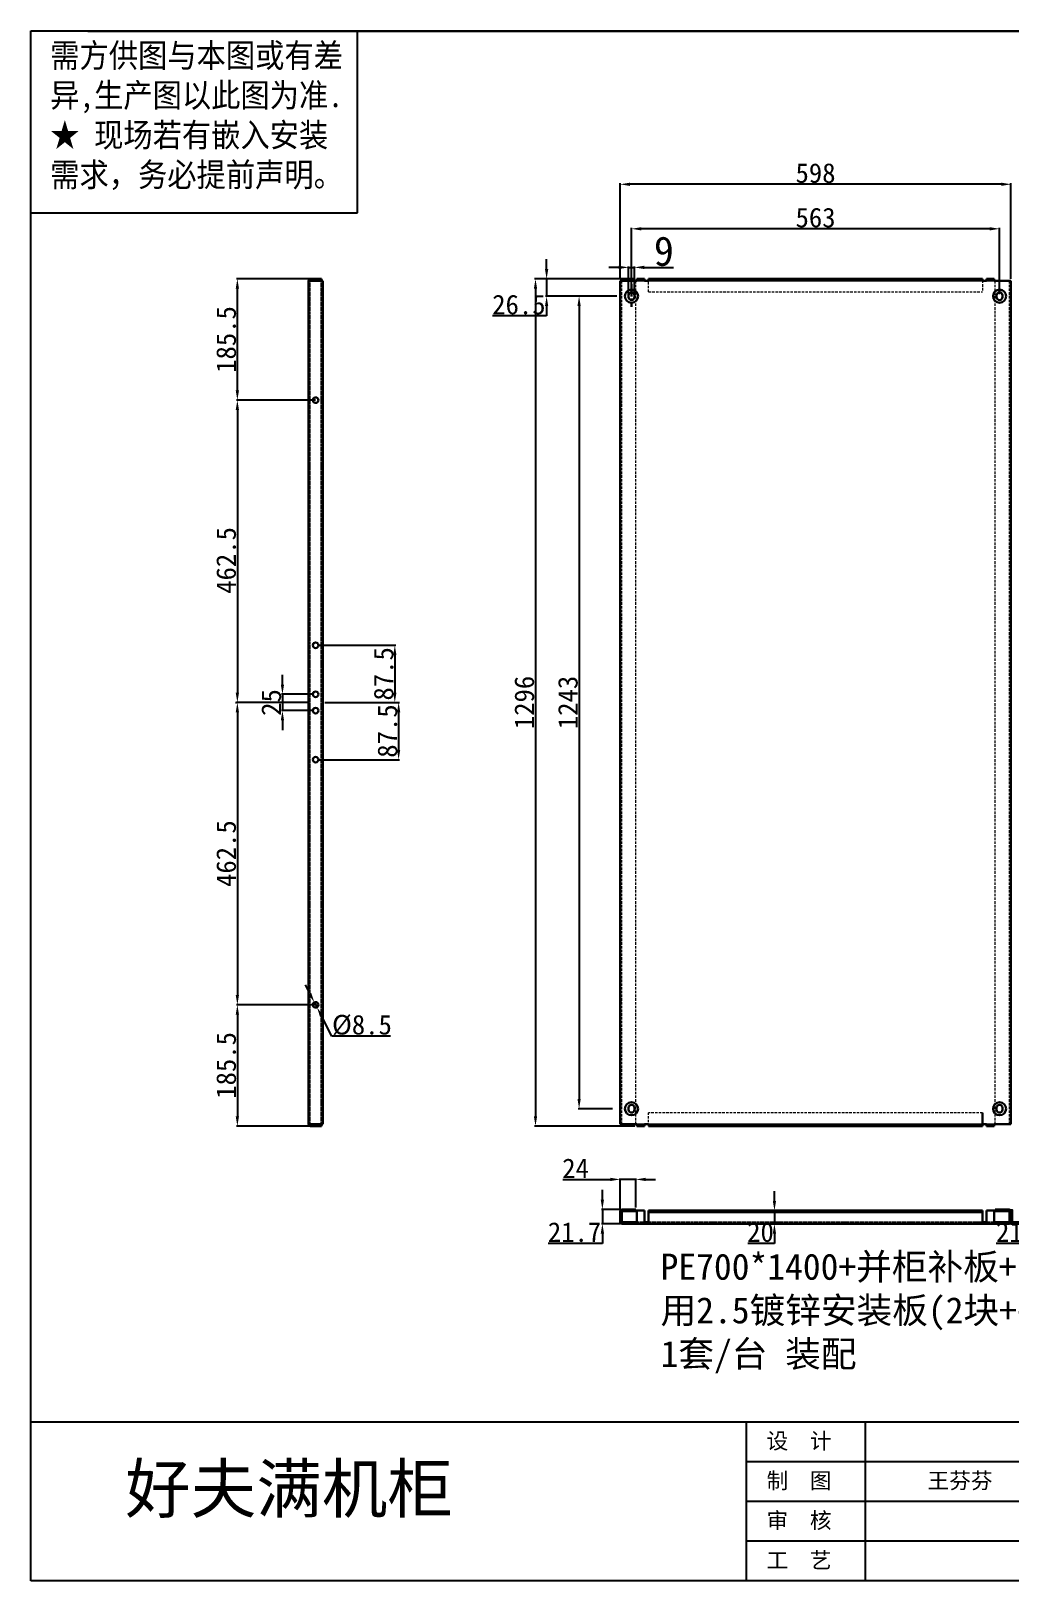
# Model space of a CAD drawing. Header units: millimetres. Extents: x 6893 to 19543, y -3475 to 6590.
# Drawn here: x 14694 to 16194, y -1582 to 789 of the extents above; entities that cross this region are included whole.
import ezdxf

# ---------------------------------------------------------------- set-up
doc = ezdxf.new("R2010")
doc.units = ezdxf.units.MM
for name, pattern in [('ACAD_ISO04W100', [30, 24, -3, 0, -3]), ('ACAD_ISO08W100', [36, 24, -3, 6, -3]), ('CENTER2', [28.575, 19.05, -3.175, 3.175, -3.175]), ('HIDDEN', [1.905, 1.27, -0.635]), ('HIDDEN2', [4.7625, 3.175, -1.5875]), ('SLD-实线', [0]), ('SLD-虚线', [1.905, 1.27, -0.635])]:
    doc.linetypes.add(name, pattern=pattern)
for name, color, linetype in [('6文字层', 3, 'Continuous'), ('shixian', 7, 'Continuous'), ('tukuang', 7, 'Continuous'), ('xuxian1', 6, 'ACAD_ISO04W100'), ('zhongxingxian', 1, 'ACAD_ISO08W100')]:
    doc.layers.add(name, color=color, linetype=linetype)
doc.layers.add('虚线层', color=1, linetype='HIDDEN2', lineweight=13)
doc.layers.add('轮廓层', color=7, linetype='Continuous', lineweight=30)
doc.styles.get("Standard").update_dxf_attribs({"font": ''})
doc.styles.get('Standard').set_extended_font_data('SimSun')
doc.dimstyles.new('50#', dxfattribs={"dimtxt": 50, "dimasz": 15, "dimexe": 1.5, "dimexo": 3, "dimgap": 2, "dimtad": 1, "dimtoh": 1, "dimzin": 12, "dimdsep": 46, "dimtxsty": 'Standard', "dimcen": 20, "dimclrd": 3, "dimclre": 3, "dimclrt": 7, "dimadec": 0, "dimazin": 3, "dimtfac": 1, "dimtmove": 0, "dimatfit": 3, "dimfxl": 1, "dimarcsym": 0})

# ---------------------------------------------------------------- blocks, each defined once
blk = doc.blocks.new('图框1')
for p, q in [((139.58, 52.16), (139.58, 72.16)), ((154.58, 52.16), (154.58, 72.16)), ((184.58, 52.16), (184.58, 72.16)), ((199.58, 52.16), (199.58, 72.16)), ((229.58, 52.16), (229.58, 72.16)), ((244.58, 52.16), (244.58, 72.16)), ((274.58, 52.16), (274.58, 72.16)), ((284.58, 52.16), (284.58, 72.16)), ((294.58, 57.16), (294.58, 72.16)), ((304.58, 57.16), (304.58, 72.16)), ((333.58, 67.16), (139.58, 67.16)), ((278.9, 66.26), (276.86, 62.73)), ((280.93, 62.73), (278.9, 66.26)), ((276.86, 62.73), (280.93, 62.73)), ((333.58, 62.16), (139.58, 62.16)), ((278.9, 61.26), (276.86, 57.73)), ((280.93, 57.73), (278.9, 61.26)), ((333.58, 57.16), (139.58, 57.16)), ((276.86, 57.73), (280.93, 57.73)), ((300.02, 55.66), (305.02, 56.66)), ((305.02, 56.66), (305.02, 52.66)), ((317.01, 52.16), (317.01, 57.16)), ((300.02, 55.66), (300.02, 53.66)), ((300.02, 53.66), (305.02, 52.66))]:
    blk.add_line(p, q)
for radius in [2, 1]:
    blk.add_circle((317.01, 54.66), radius)
at = {"layer": 'tukuang', "linetype": 'ByBlock'}
blk.add_line((333.58, 72.16), (49.58, 72.16), dxfattribs=at)
at = {"layer": 'xuxian1', "linetype": 'ByBlock'}
for p, q in [((49.58, 247.16), (333.58, 247.16)), ((49.58, 247.16), (333.58, 247.16)), ((49.58, 247.16), (333.58, 247.16)), ((49.58, 52.16), (49.58, 247.16)), ((49.58, 247.16), (333.58, 247.16)), ((90.64, 224.27), (90.64, 247.16)), ((333.58, 247.16), (333.58, 52.16)), ((49.58, 224.27), (90.64, 224.27)), ((333.58, 52.16), (49.58, 52.16))]:
    blk.add_line(p, q, dxfattribs=at)
at = {"layer": 'zhongxingxian', "ltscale": 0.5}
blk.add_line((298.24, 54.66), (319.51, 54.66), dxfattribs=at)
for s, p in [('2', (278.28, 63.25)), ('1', (278.28, 58.25))]:
    blk.add_text(s, height=1.68).set_placement(p)
at = {"insert": (61.43, 66.81), "char_height": 6.0463, "width": 122.1343, "attachment_point": 1}
blk.add_mtext('{\\fSimSun|b0|i0|c134|p2;好夫满机柜}', dxfattribs=at)
at = {"layer": '6文字层', "insert": (52, 245.58), "char_height": 3, "width": 59.2559, "attachment_point": 1}
blk.add_mtext('\\fSimSun|b0|i0|c134|p2;\\W0.9;\\C1;需方供图与本图或有差\\P异,生产图以此图为准.\\P★ 现场若有嵌入安装\\P需求，务必提前声明。', dxfattribs=at)
at = {"layer": 'shixian', "char_height": 2, "width": 17.993, "attachment_point": 1}
for s, insert in [('设  计', (142.12, 70.78)), ('名  称', (187.12, 70.78)), ('编  号', (232.12, 70.78)), ('标记', (276.09, 70.9)), ('处 数', (286.09, 70.9)), ('更改号', (296.09, 70.9)), ('签   字', (312.96, 70.9)), ('制  图', (142.12, 65.78)), ('{\\f宋体|b0|i0|c134|p2;王芬芬', (162.37, 65.78)), ('材  料', (187.12, 65.78)), ('图  号', (232.12, 65.78)), ('审  核', (142.12, 60.78)), ('日  期', (187.12, 60.78)), ('数  量', (232.12, 60.78)), ('工  艺', (142.12, 55.78)), ('比  例', (187.12, 55.78)), ('单  位', (232.12, 55.78)), ('视 角', (276.09, 55.9))]:
    blk.add_mtext(s, dxfattribs=dict(at, insert=insert))
blk = doc.blocks.new('*D237')
at = {"color": 3, "lineweight": -2, "transparency": 16777216}
for p, q in [((16254, -998.5), (16254, -983.5)), ((16293.5, -1013.5), (16252.5, -1013.5)), ((16254, -1013.5), (16254, -1035.2)), ((16293.5, -1035.2), (16252.5, -1035.2)), ((16254, -1065.2), (16170.9, -1065.2)), ((16254, -1050.2), (16254, -1065.2))]:
    blk.add_line(p, q, dxfattribs=at)
at = {"color": 3, "transparency": 16777216}
for points in [[(16251.5, -998.5), (16256.5, -998.5), (16254, -1013.5)], [(16256.5, -1050.2), (16251.5, -1050.2), (16254, -1035.2)]]:
    blk.add_solid(points, dxfattribs=at)
at = {"layer": 'Defpoints', "color": 0, "transparency": 16777216}
for p in [(16296.5, -1013.5), (16254, -1035.2), (16296.5, -1035.2)]:
    blk.add_point(p, dxfattribs=at)
at = {"color": 7, "transparency": 16777216, "insert": (16211.4, -1048.2), "char_height": 30, "attachment_point": 5}
blk.add_mtext('21.7', dxfattribs=at)
blk = doc.blocks.new('*D238')
at = {"color": 3, "lineweight": -2, "transparency": 16777216}
for p, q in [((15126.7, 224.7), (15008.5, 224.7)), ((15010, 209.7), (15010, -222.8)), ((15118.4, -237.8), (15008.5, -237.8))]:
    blk.add_line(p, q, dxfattribs=at)
at = {"color": 3, "transparency": 16777216}
for points in [[(15012.5, 209.7), (15007.5, 209.7), (15010, 224.7)], [(15007.5, -222.8), (15012.5, -222.8), (15010, -237.8)]]:
    blk.add_solid(points, dxfattribs=at)
at = {"layer": 'Defpoints', "color": 0, "transparency": 16777216}
for p in [(15129.7, 224.7), (15010, -237.8), (15121.4, -237.8)]:
    blk.add_point(p, dxfattribs=at)
at = {"color": 7, "transparency": 16777216, "insert": (14993, -20.5), "char_height": 30, "attachment_point": 5, "rotation": 90}
blk.add_mtext('462.5', dxfattribs=at)
blk = doc.blocks.new('*D239')
at = {"color": 3, "lineweight": -2, "transparency": 16777216}
for p, q in [((15007, -237.8), (15008.5, -237.8)), ((15010, -252.8), (15010, -685.3)), ((15126.7, -700.3), (15008.5, -700.3))]:
    blk.add_line(p, q, dxfattribs=at)
at = {"color": 3, "transparency": 16777216}
for points in [[(15012.5, -252.8), (15007.5, -252.8), (15010, -237.8)], [(15007.5, -685.3), (15012.5, -685.3), (15010, -700.3)]]:
    blk.add_solid(points, dxfattribs=at)
at = {"layer": 'Defpoints', "color": 0, "transparency": 16777216}
for p in [(15010, -237.8), (15010, -700.3), (15129.7, -700.3)]:
    blk.add_point(p, dxfattribs=at)
at = {"color": 7, "transparency": 16777216, "insert": (14993, -469), "char_height": 30, "attachment_point": 5, "rotation": 90}
blk.add_mtext('462.5', dxfattribs=at)
blk = doc.blocks.new('*D240')
at = {"color": 3, "lineweight": -2, "transparency": 16777216}
for p, q in [((15132.7, -150.3), (15252.4, -150.3)), ((15250.9, -165.3), (15250.9, -222.8)), ((15143.6, -237.8), (15252.4, -237.8))]:
    blk.add_line(p, q, dxfattribs=at)
at = {"color": 3, "transparency": 16777216}
for points in [[(15253.4, -165.3), (15248.4, -165.3), (15250.9, -150.3)], [(15248.4, -222.8), (15253.4, -222.8), (15250.9, -237.8)]]:
    blk.add_solid(points, dxfattribs=at)
at = {"layer": 'Defpoints', "color": 0, "transparency": 16777216}
for p in [(15129.7, -150.3), (15140.6, -237.8), (15250.9, -237.8)]:
    blk.add_point(p, dxfattribs=at)
at = {"color": 7, "transparency": 16777216, "insert": (15233.9, -194), "char_height": 30, "attachment_point": 5, "rotation": 90}
blk.add_mtext('87.5', dxfattribs=at)
blk = doc.blocks.new('*D241')
at = {"color": 3, "lineweight": -2, "transparency": 16777216}
for p, q in [((15143.6, -237.8), (15258.2, -237.8)), ((15256.7, -252.8), (15256.7, -310.3)), ((15132.7, -325.3), (15258.2, -325.3))]:
    blk.add_line(p, q, dxfattribs=at)
at = {"color": 3, "transparency": 16777216}
for points in [[(15259.2, -252.8), (15254.2, -252.8), (15256.7, -237.8)], [(15254.2, -310.3), (15259.2, -310.3), (15256.7, -325.3)]]:
    blk.add_solid(points, dxfattribs=at)
at = {"layer": 'Defpoints', "color": 0, "transparency": 16777216}
for p in [(15140.6, -237.8), (15129.7, -325.3), (15256.7, -325.3)]:
    blk.add_point(p, dxfattribs=at)
at = {"color": 7, "transparency": 16777216, "insert": (15239.7, -281.5), "char_height": 30, "attachment_point": 5, "rotation": 90}
blk.add_mtext('87.5', dxfattribs=at)
blk = doc.blocks.new('*D242')
at = {"color": 3, "lineweight": -2, "transparency": 16777216}
for p, q in [((15079, -210.3), (15079, -195.3)), ((15126.7, -225.3), (15077.5, -225.3)), ((15079, -225.3), (15079, -250.3)), ((15126.7, -250.3), (15077.5, -250.3)), ((15079, -265.3), (15079, -280.3))]:
    blk.add_line(p, q, dxfattribs=at)
at = {"color": 3, "transparency": 16777216}
for points in [[(15076.5, -210.3), (15081.5, -210.3), (15079, -225.3)], [(15081.5, -265.3), (15076.5, -265.3), (15079, -250.3)]]:
    blk.add_solid(points, dxfattribs=at)
at = {"layer": 'Defpoints', "color": 0, "transparency": 16777216}
for p in [(15129.7, -225.3), (15079, -250.3), (15129.7, -250.3)]:
    blk.add_point(p, dxfattribs=at)
at = {"color": 7, "transparency": 16777216, "insert": (15062, -237.8), "char_height": 30, "attachment_point": 5, "rotation": 90}
blk.add_mtext('25', dxfattribs=at)
blk = doc.blocks.new('*D243')
at = {"color": 3, "lineweight": -2, "transparency": 16777216}
for p, q in [((15120.9, -683.2), (15114, -669.9)), ((15127.8, -696.5), (15131.7, -704)), ((15154.7, -748.4), (15138.6, -717.4)), ((15244.5, -748.4), (15154.7, -748.4))]:
    blk.add_line(p, q, dxfattribs=at)
at = {"color": 3, "transparency": 16777216}
for points in [[(15118.6, -684.3), (15123.1, -682), (15127.8, -696.5)], [(15140.8, -716.2), (15136.4, -718.5), (15131.7, -704)]]:
    blk.add_solid(points, dxfattribs=at)
at = {"layer": 'Defpoints', "color": 0, "transparency": 16777216}
for p in [(15127.8, -696.5), (15131.7, -704)]:
    blk.add_point(p, dxfattribs=at)
at = {"color": 7, "transparency": 16777216, "insert": (15200.6, -731.4), "char_height": 30, "attachment_point": 5}
blk.add_mtext('%%c8.5', dxfattribs=at)
blk = doc.blocks.new('*D244')
at = {"color": 3, "lineweight": -2, "transparency": 16777216}
for p, q in [((15129.8, 410.2), (15008.5, 410.2)), ((15010, 239.7), (15010, 395.2)), ((15129.8, 224.7), (15008.5, 224.7))]:
    blk.add_line(p, q, dxfattribs=at)
at = {"color": 3, "transparency": 16777216}
for points in [[(15012.5, 395.2), (15007.5, 395.2), (15010, 410.2)], [(15007.5, 239.7), (15012.5, 239.7), (15010, 224.7)]]:
    blk.add_solid(points, dxfattribs=at)
at = {"layer": 'Defpoints', "color": 0, "transparency": 16777216}
for p in [(15010, 410.2), (15132.8, 410.2), (15132.8, 224.7)]:
    blk.add_point(p, dxfattribs=at)
at = {"color": 7, "transparency": 16777216, "insert": (14993, 317.5), "char_height": 30, "attachment_point": 5, "rotation": 90}
blk.add_mtext('185.5', dxfattribs=at)
blk = doc.blocks.new('*D245')
at = {"color": 3, "lineweight": -2, "transparency": 16777216}
for p, q in [((15128.7, -700.3), (15008.5, -700.3)), ((15010, -715.3), (15010, -870.8)), ((15127.4, -885.8), (15008.5, -885.8))]:
    blk.add_line(p, q, dxfattribs=at)
at = {"color": 3, "transparency": 16777216}
for points in [[(15012.5, -715.3), (15007.5, -715.3), (15010, -700.3)], [(15007.5, -870.8), (15012.5, -870.8), (15010, -885.8)]]:
    blk.add_solid(points, dxfattribs=at)
at = {"layer": 'Defpoints', "color": 0, "transparency": 16777216}
for p in [(15131.7, -700.3), (15010, -885.8), (15130.4, -885.8)]:
    blk.add_point(p, dxfattribs=at)
at = {"color": 7, "transparency": 16777216, "insert": (14993, -793), "char_height": 30, "attachment_point": 5, "rotation": 90}
blk.add_mtext('185.5', dxfattribs=at)
blk = doc.blocks.new('*D252')
at = {"color": 3, "lineweight": -2, "transparency": 16777216}
for p, q in [((15618, 410.2), (15464.6, 410.2)), ((15466.1, 395.2), (15466.1, -870.8)), ((15618, -885.8), (15464.6, -885.8))]:
    blk.add_line(p, q, dxfattribs=at)
at = {"color": 3, "transparency": 16777216}
for points in [[(15468.6, 395.2), (15463.6, 395.2), (15466.1, 410.2)], [(15463.6, -870.8), (15468.6, -870.8), (15466.1, -885.8)]]:
    blk.add_solid(points, dxfattribs=at)
at = {"layer": 'Defpoints', "color": 0, "transparency": 16777216}
for p in [(15621, 410.2), (15466.1, -885.8), (15621, -885.8)]:
    blk.add_point(p, dxfattribs=at)
at = {"color": 7, "transparency": 16777216, "insert": (15449.1, -237.8), "char_height": 30, "attachment_point": 5, "rotation": 90}
blk.add_mtext('1296', dxfattribs=at)
blk = doc.blocks.new('*D253')
at = {"color": 3, "lineweight": -2, "transparency": 16777216}
for p, q in [((15595.5, 410.2), (15595.5, 556.4)), ((16178.5, 554.9), (15610.5, 554.9)), ((16193.5, 410.2), (16193.5, 556.4))]:
    blk.add_line(p, q, dxfattribs=at)
at = {"color": 3, "transparency": 16777216}
for points in [[(15610.5, 557.4), (15610.5, 552.4), (15595.5, 554.9)], [(16178.5, 552.4), (16178.5, 557.4), (16193.5, 554.9)]]:
    blk.add_solid(points, dxfattribs=at)
at = {"layer": 'Defpoints', "color": 0, "transparency": 16777216}
for p in [(15595.5, 554.9), (15595.5, 407.2), (16193.5, 407.2)]:
    blk.add_point(p, dxfattribs=at)
at = {"color": 7, "transparency": 16777216, "insert": (15894.5, 571.9), "char_height": 30, "attachment_point": 5}
blk.add_mtext('598', dxfattribs=at)
blk = doc.blocks.new('*D254')
at = {"color": 3, "lineweight": -2, "transparency": 16777216}
for p, q in [((15613, 386.7), (15613, 488.3)), ((16161, 486.8), (15628, 486.8)), ((16176, 386.7), (16176, 488.3))]:
    blk.add_line(p, q, dxfattribs=at)
at = {"color": 3, "transparency": 16777216}
for points in [[(15628, 489.3), (15628, 484.3), (15613, 486.8)], [(16161, 484.3), (16161, 489.3), (16176, 486.8)]]:
    blk.add_solid(points, dxfattribs=at)
at = {"layer": 'Defpoints', "color": 0, "transparency": 16777216}
for p in [(15613, 486.8), (15613, 383.7), (16176, 383.7)]:
    blk.add_point(p, dxfattribs=at)
at = {"color": 7, "transparency": 16777216, "insert": (15894.5, 503.8), "char_height": 30, "attachment_point": 5}
blk.add_mtext('563', dxfattribs=at)
blk = doc.blocks.new('*D255')
at = {"color": 3, "lineweight": -2, "transparency": 16777216}
for p, q in [((15590.6, 383.7), (15531.3, 383.7)), ((15532.8, 368.7), (15532.8, -844.3)), ((15583.8, -859.3), (15531.3, -859.3))]:
    blk.add_line(p, q, dxfattribs=at)
at = {"color": 3, "transparency": 16777216}
for points in [[(15535.3, 368.7), (15530.3, 368.7), (15532.8, 383.7)], [(15530.3, -844.3), (15535.3, -844.3), (15532.8, -859.3)]]:
    blk.add_solid(points, dxfattribs=at)
at = {"layer": 'Defpoints', "color": 0, "transparency": 16777216}
for p in [(15593.6, 383.7), (15532.8, -859.3), (15586.8, -859.3)]:
    blk.add_point(p, dxfattribs=at)
at = {"color": 7, "transparency": 16777216, "insert": (15515.8, -237.8), "char_height": 30, "attachment_point": 5, "rotation": 90}
blk.add_mtext('1243', dxfattribs=at)
blk = doc.blocks.new('*D256')
at = {"layer": 'Defpoints', "color": 0, "transparency": 16777216}
for p in [(15617.5, 427.8), (15608.5, 383.7), (15617.5, 383.7)]:
    blk.add_point(p, dxfattribs=at)
at = {"layer": '轮廓层', "color": 3, "lineweight": -2, "transparency": 16777216}
for p, q in [((15593.5, 427.8), (15578.5, 427.8)), ((15608.5, 386.7), (15608.5, 429.3)), ((15608.5, 427.8), (15617.5, 427.8)), ((15617.5, 386.7), (15617.5, 429.3)), ((15632.5, 427.8), (15677.4, 427.8))]:
    blk.add_line(p, q, dxfattribs=at)
at = {"layer": '轮廓层', "color": 3, "transparency": 16777216}
for points in [[(15593.5, 425.3), (15593.5, 430.3), (15608.5, 427.8)], [(15632.5, 430.3), (15632.5, 425.3), (15617.5, 427.8)]]:
    blk.add_solid(points, dxfattribs=at)
at = {"layer": '轮廓层', "color": 7, "transparency": 16777216, "insert": (15662.5, 452.3), "char_height": 45, "attachment_point": 5}
blk.add_mtext('9', dxfattribs=at)
blk = doc.blocks.new('*D257')
at = {"color": 3, "lineweight": -2, "transparency": 16777216}
for p, q in [((15483.1, 425.2), (15483.1, 440.2)), ((15566.2, 410.2), (15481.6, 410.2)), ((15483.1, 410.2), (15483.1, 383.7)), ((15566.2, 383.7), (15481.6, 383.7)), ((15483.1, 368.7), (15483.1, 353.7)), ((15483.1, 353.7), (15400.2, 353.7))]:
    blk.add_line(p, q, dxfattribs=at)
at = {"color": 3, "transparency": 16777216}
for points in [[(15480.6, 425.2), (15485.6, 425.2), (15483.1, 410.2)], [(15485.6, 368.7), (15480.6, 368.7), (15483.1, 383.7)]]:
    blk.add_solid(points, dxfattribs=at)
at = {"layer": 'Defpoints', "color": 0, "transparency": 16777216}
for p in [(15569.2, 410.2), (15483.1, 383.7), (15569.2, 383.7)]:
    blk.add_point(p, dxfattribs=at)
at = {"color": 7, "transparency": 16777216, "insert": (15440.7, 370.7), "char_height": 30, "attachment_point": 5}
blk.add_mtext('26.5', dxfattribs=at)
blk = doc.blocks.new('*D258')
at = {"color": 3, "lineweight": -2, "transparency": 16777216}
for p, q in [((15507.8, -967.4), (15549, -967.4)), ((15549, -967.4), (15580.5, -967.4)), ((15595.5, -1013.5), (15595.5, -965.9)), ((15619.5, -967.4), (15595.5, -967.4)), ((15619.5, -1010.5), (15619.5, -965.9)), ((15634.5, -967.4), (15649.5, -967.4))]:
    blk.add_line(p, q, dxfattribs=at)
at = {"color": 3, "transparency": 16777216}
for points in [[(15580.5, -969.9), (15580.5, -964.9), (15595.5, -967.4)], [(15634.5, -964.9), (15634.5, -969.9), (15619.5, -967.4)]]:
    blk.add_solid(points, dxfattribs=at)
at = {"layer": 'Defpoints', "color": 0, "transparency": 16777216}
for p in [(15595.5, -967.4), (15595.5, -1016.5), (15619.5, -1013.5)]:
    blk.add_point(p, dxfattribs=at)
at = {"color": 7, "transparency": 16777216, "insert": (15527.4, -950.4), "char_height": 30, "attachment_point": 5}
blk.add_mtext('24', dxfattribs=at)
blk = doc.blocks.new('*D259')
at = {"color": 3, "lineweight": -2, "transparency": 16777216}
for p, q in [((15568.4, -998.5), (15568.4, -983.5)), ((15595.5, -1013.5), (15566.9, -1013.5)), ((15568.4, -1013.5), (15568.4, -1035.2)), ((15595.5, -1035.2), (15566.9, -1035.2)), ((15568.4, -1065.2), (15485.3, -1065.2)), ((15568.4, -1050.2), (15568.4, -1065.2))]:
    blk.add_line(p, q, dxfattribs=at)
at = {"color": 3, "transparency": 16777216}
for points in [[(15565.9, -998.5), (15570.9, -998.5), (15568.4, -1013.5)], [(15570.9, -1050.2), (15565.9, -1050.2), (15568.4, -1035.2)]]:
    blk.add_solid(points, dxfattribs=at)
at = {"layer": 'Defpoints', "color": 0, "transparency": 16777216}
for p in [(15598.5, -1013.5), (15568.4, -1035.2), (15598.5, -1035.2)]:
    blk.add_point(p, dxfattribs=at)
at = {"color": 7, "transparency": 16777216, "insert": (15525.8, -1048.2), "char_height": 30, "attachment_point": 5}
blk.add_mtext('21.7', dxfattribs=at)
blk = doc.blocks.new('*D260')
at = {"color": 3, "lineweight": -2, "transparency": 16777216}
for p, q in [((15831.6, -1000.2), (15831.6, -985.2)), ((15829.4, -1015.2), (15833.1, -1015.2)), ((15831.6, -1015.2), (15831.6, -1035.2)), ((15829.4, -1035.2), (15833.1, -1035.2)), ((15831.6, -1065.2), (15791, -1065.2)), ((15831.6, -1050.2), (15831.6, -1065.2))]:
    blk.add_line(p, q, dxfattribs=at)
at = {"color": 3, "transparency": 16777216}
for points in [[(15829.1, -1000.2), (15834.1, -1000.2), (15831.6, -1015.2)], [(15834.1, -1050.2), (15829.1, -1050.2), (15831.6, -1035.2)]]:
    blk.add_solid(points, dxfattribs=at)
at = {"layer": 'Defpoints', "color": 0, "transparency": 16777216}
for p in [(15826.4, -1015.2), (15826.4, -1035.2), (15831.6, -1035.2)]:
    blk.add_point(p, dxfattribs=at)
at = {"color": 7, "transparency": 16777216, "insert": (15810.3, -1048.2), "char_height": 30, "attachment_point": 5}
blk.add_mtext('20', dxfattribs=at)

msp = doc.modelspace()

# ---------------------------------------------------------------- linework, layer by layer
at = {"color": 7, "linetype": 'SLD-实线', "lineweight": 30}
for p, q in [((15118.8724, -882.7667), (15118.8724, 407.2333)), ((15118.8724, 407.2333), (15121.8724, 407.2333)), ((15138.8724, 410.2333), (15121.8724, 410.2333)), ((15138.8724, 407.7333), (15121.8724, 407.7333)), ((15121.8724, 407.2333), (15137.5724, 407.2333)), ((15137.5724, 407.2333), (15140.5724, 407.2333)), ((15138.8724, 410.2333), (15138.8724, 407.7333)), ((15140.5724, -882.7667), (15140.5724, 407.2333)), ((15595.5078, -882.7667), (15595.5078, 407.2333)), ((15598.5078, 407.2333), (15595.5078, 407.2333)), ((15598.5078, 407.2333), (15619.5078, 407.2333)), ((15619.5078, 407.2333), (15621.0078, 407.2333)), ((15621.0078, 410.2333), (15621.0078, 407.7333)), ((15621.0078, 410.2333), (15633.0078, 410.2333)), ((15621.0078, 407.7333), (15633.0078, 407.7333)), ((15621.0078, 407.7333), (15621.0078, 407.2333)), ((15633.0078, 410.2333), (15633.0078, 407.7333)), ((15633.0078, 407.7333), (15633.0078, 407.2333)), ((15633.0078, 407.2333), (15639.0078, 407.2333)), ((15639.0078, 407.7333), (15639.0078, 410.2333)), ((15639.0078, 410.2333), (16150.0078, 410.2333)), ((15639.0078, 407.7333), (16150.0078, 407.7333)), ((16150.0078, 410.2333), (16150.0078, 407.7333)), ((16150.0078, 407.2333), (16156.0078, 407.2333)), ((16156.0078, 407.7333), (16156.0078, 410.2333)), ((16156.0078, 410.2333), (16168.0078, 410.2333)), ((16156.0078, 407.7333), (16168.0078, 407.7333)), ((16156.0078, 407.2333), (16156.0078, 407.7333)), ((16168.0078, 410.2333), (16168.0078, 407.7333)), ((16168.0078, 407.2333), (16168.0078, 407.7333)), ((16168.0078, 407.2333), (16169.5078, 407.2333)), ((16169.5078, 407.2333), (16190.5078, 407.2333)), ((16193.5078, 407.2333), (16190.5078, 407.2333)), ((16193.5078, -882.7667), (16193.5078, 407.2333)), ((15608.5078, 382.2333), (15608.5078, 385.2333)), ((15617.5078, 385.2333), (15617.5078, 382.2333)), ((16171.5078, 382.2333), (16171.5078, 385.2333)), ((16180.5078, 385.2333), (16180.5078, 382.2333)), ((15608.5078, -860.7667), (15608.5078, -857.7667)), ((15617.5078, -857.7667), (15617.5078, -860.7667)), ((16150.0078, -865.7667), (16150.0078, -885.7667)), ((16171.5078, -860.7667), (16171.5078, -857.7667)), ((16180.5078, -857.7667), (16180.5078, -860.7667)), ((15121.8724, -882.7667), (15118.8724, -882.7667)), ((15121.8724, -882.7667), (15137.5724, -882.7667)), ((15121.8724, -883.2667), (15138.8724, -883.2667)), ((15121.8724, -885.7667), (15138.8724, -885.7667)), ((15140.5724, -882.7667), (15137.5724, -882.7667)), ((15138.8724, -885.7667), (15138.8724, -883.2667)), ((15595.5078, -882.7667), (15598.5078, -882.7667)), ((15619.5078, -882.7667), (15598.5078, -882.7667)), ((15621.0078, -882.7667), (15619.5078, -882.7667)), ((15621.0078, -882.7667), (15621.0078, -883.2667)), ((15621.0078, -885.7667), (15621.0078, -883.2667)), ((15633.0078, -883.2667), (15621.0078, -883.2667)), ((15633.0078, -885.7667), (15621.0078, -885.7667)), ((15633.0078, -882.7667), (15633.0078, -883.2667)), ((15639.0078, -882.7667), (15633.0078, -882.7667)), ((15633.0078, -883.2667), (15633.0078, -885.7667)), ((15639.0078, -883.2667), (15639.0078, -882.7667)), ((16150.0078, -883.2667), (15639.0078, -883.2667)), ((16150.0078, -885.7667), (15639.0078, -885.7667)), ((16150.0078, -882.7667), (16150.0078, -883.2667)), ((16156.0078, -882.7667), (16150.0078, -882.7667)), ((16156.0078, -883.2667), (16156.0078, -882.7667)), ((16168.0078, -883.2667), (16156.0078, -883.2667)), ((16156.0078, -885.7667), (16156.0078, -883.2667)), ((16168.0078, -885.7667), (16156.0078, -885.7667)), ((16168.0078, -883.2667), (16168.0078, -882.7667)), ((16169.5078, -882.7667), (16168.0078, -882.7667)), ((16168.0078, -885.7667), (16168.0078, -883.2667)), ((16190.5078, -882.7667), (16169.5078, -882.7667)), ((16190.5078, -882.7667), (16193.5078, -882.7667)), ((15595.5078, -1032.1819), (15595.5078, -1016.4819)), ((15598.0078, -1032.1819), (15598.0078, -1016.4819)), ((15619.5078, -1013.4819), (15598.5078, -1013.4819)), ((15598.5078, -1015.9819), (15619.5078, -1015.9819)), ((15619.5078, -1013.4819), (15619.5078, -1015.9819)), ((15633.0078, -1015.1819), (15621.0078, -1015.1819)), ((15621.0078, -1015.1819), (15621.0078, -1032.1819)), ((15633.0078, -1032.1819), (15633.0078, -1015.1819)), ((15639.0078, -1032.1819), (15639.0078, -1015.1819)), ((16150.0078, -1015.1819), (15639.0078, -1015.1819)), ((16150.0078, -1017.6819), (15639.0078, -1017.6819)), ((16150.0078, -1032.1819), (16150.0078, -1015.1819)), ((16156.0078, -1032.1819), (16156.0078, -1015.1819)), ((16168.0078, -1015.1819), (16156.0078, -1015.1819)), ((16168.0078, -1032.1819), (16168.0078, -1015.1819)), ((16169.5078, -1015.9819), (16169.5078, -1013.4819)), ((16190.5078, -1013.4819), (16169.5078, -1013.4819)), ((16169.5078, -1015.9819), (16190.5078, -1015.9819)), ((16191.0078, -1016.4819), (16191.0078, -1032.1819)), ((16193.5078, -1032.1819), (16193.5078, -1016.4819)), ((15621.0078, -1032.6819), (15598.5078, -1032.6819)), ((15621.0078, -1035.1819), (15598.5078, -1035.1819)), ((15621.0078, -1035.1819), (15621.0078, -1032.1819)), ((15633.0078, -1035.1819), (15621.0078, -1035.1819)), ((15633.0078, -1035.1819), (15633.0078, -1032.1819)), ((15639.0078, -1032.6819), (15633.0078, -1032.6819)), ((15639.0078, -1035.1819), (15633.0078, -1035.1819)), ((15639.0078, -1032.1819), (15639.0078, -1035.1819)), ((16150.0078, -1035.1819), (15639.0078, -1035.1819)), ((16150.0078, -1035.1819), (16150.0078, -1032.1819)), ((16156.0078, -1032.6819), (16150.0078, -1032.6819)), ((16156.0078, -1035.1819), (16150.0078, -1035.1819)), ((16156.0078, -1032.1819), (16156.0078, -1035.1819)), ((16168.0078, -1035.1819), (16156.0078, -1035.1819)), ((16168.0078, -1032.1819), (16168.0078, -1035.1819)), ((16190.5078, -1032.6819), (16168.0078, -1032.6819)), ((16190.5078, -1035.1819), (16168.0078, -1035.1819))]:
    msp.add_line(p, q, dxfattribs=at)
at = {"color": 7, "linetype": 'SLD-虚线', "lineweight": 0}
for p, q in [((15121.3724, -882.7667), (15121.3724, 407.2333)), ((15138.0724, -882.7667), (15138.0724, 407.2333)), ((15118.8724, 392.7333), (15121.3724, 392.7333)), ((15138.0724, 390.7333), (15140.5724, 390.7333)), ((15121.3724, 376.7333), (15118.8724, 376.7333)), ((15140.5724, 378.7333), (15138.0724, 378.7333)), ((15118.8724, -852.2667), (15121.3724, -852.2667)), ((15121.3724, -868.2667), (15118.8724, -868.2667)), ((15138.0724, -854.2667), (15140.5724, -854.2667)), ((15140.5724, -866.2667), (15138.0724, -866.2667)), ((15608.5078, -1013.4819), (15608.5078, -1015.9819)), ((15617.5078, -1013.4819), (15617.5078, -1015.9819)), ((16171.5078, -1013.4819), (16171.5078, -1015.9819)), ((16180.5078, -1013.4819), (16180.5078, -1015.9819)), ((15598.0078, -1020.0819), (15595.5078, -1020.0819)), ((15595.5078, -1028.5819), (15598.0078, -1028.5819)), ((15605.0078, -1032.6819), (15605.0078, -1035.1819)), ((15633.0078, -1032.6819), (15621.0078, -1032.6819)), ((16150.0078, -1032.6819), (15639.0078, -1032.6819)), ((16168.0078, -1032.6819), (16156.0078, -1032.6819)), ((16184.0078, -1035.1819), (16184.0078, -1032.6819)), ((16193.5078, -1020.0819), (16191.0078, -1020.0819)), ((16191.0078, -1028.5819), (16193.5078, -1028.5819))]:
    msp.add_line(p, q, dxfattribs=at)
at = {"color": 2}
msp.add_lwpolyline([(16193.5078, -1014.4753), (16193.5078, -1035.4753), (16293.5078, -1035.4753), (16293.5078, -1014.4753), (16291.0078, -1014.4753), (16291.0078, -1032.9753), (16196.0078, -1032.9753), (16196.0078, -1014.4753)], close=True, dxfattribs=at)
at = {"color": 7, "linetype": 'SLD-实线', "lineweight": 30}
for centre in [(15129.7224, 224.7333), (15129.7224, -150.2667), (15129.7224, -225.2667), (15129.7224, -250.2667), (15129.7224, -325.2667), (15129.7224, -700.2667)]:
    msp.add_circle(centre, 4.25, dxfattribs=at)
for centre, radius, start, end in [((15121.8724, 407.2333), 3, 90, 180), ((15121.8724, 407.2333), 0.5, 90, 180), ((15613.0078, 385.2333), 4.5, 0, 180), ((15613.0078, 382.2333), 4.5, 180, 0), ((16176.0078, 385.2333), 4.5, 0, 180), ((16176.0078, 382.2333), 4.5, 180, 0), ((15613.0078, -857.7667), 4.5, 0, 180), ((16176.0078, -857.7667), 4.5, 0, 180), ((15613.0078, -860.7667), 4.5, 180, 0), ((16176.0078, -860.7667), 4.5, 180, 0), ((15121.8724, -882.7667), 3, 180, 270), ((15121.8724, -882.7667), 0.5, 180, 270), ((15598.5078, -1016.4819), 3, 90, 180), ((15598.5078, -1016.4819), 0.5, 90, 180), ((16190.5078, -1016.4819), 3, 0, 90), ((16190.5078, -1016.4819), 0.5, 0, 90), ((15598.5078, -1032.1819), 3, 180, 270), ((15598.5078, -1032.1819), 0.5, 180, 270), ((16190.5078, -1032.1819), 3, 270, 0), ((16190.5078, -1032.1819), 0.5, 270, 0)]:
    msp.add_arc(centre, radius, start, end, dxfattribs=at)
at = {"layer": 'xuxian1', "linetype": 'ByBlock'}
msp.add_line((14781.221, 789.4215), (18147.7282, 789.4215), dxfattribs=at)
at = {"layer": '虚线层', "linetype": 'HIDDEN', "ltscale": 3}
for p, q in [((15598.0078, -882.7667), (15598.0078, 407.2333)), ((15619.5078, -882.7667), (15619.5078, 407.2333)), ((15639.0078, 390.2333), (15639.0078, 407.7333)), ((16150.0078, 407.7333), (16150.0078, 390.2333)), ((16169.5078, -882.7667), (16169.5078, 407.2333)), ((16191.0078, -882.7667), (16191.0078, 407.2333)), ((15639.0078, 390.2333), (16150.0078, 390.2333)), ((15598.0078, 228.9833), (15595.5078, 228.9833)), ((15595.5078, 220.4833), (15598.0078, 220.4833)), ((15598.0078, -696.0167), (15595.5078, -696.0167)), ((15595.5078, -704.5167), (15598.0078, -704.5167)), ((15639.0078, -885.7667), (15639.0078, -865.7667)), ((16150.0078, -865.7667), (15639.0078, -865.7667))]:
    msp.add_line(p, q, dxfattribs=at)
at = {"layer": '轮廓层', "color": 1, "linetype": 'CENTER2'}
msp.add_line((15613.0078, 402.2313), (15613.0078, 367.2353), dxfattribs=at)
at = {"layer": '轮廓层'}
for centre in [(15613.0078, 383.7333), (16176.0078, 383.7333), (15613.0078, -859.2667), (16176.0078, -859.2667)]:
    msp.add_circle(centre, 10, dxfattribs=at)

# ---------------------------------------------------------------- block references
at = {"layer": 'shixian', "xscale": 12.15987634027827, "yscale": 12.1598763402764, "zscale": 12.15987634027384}
msp.add_blockref('图框1', (14091.4012, -2215.9873), dxfattribs=at)

# ---------------------------------------------------------------- texts
at = {"insert": (15657.3808, -1080.8946), "char_height": 40, "width": 1429.915178, "attachment_point": 1}
msp.add_mtext('PE700*1400+并柜补板+PE700*1400\\P用2.5镀锌安装板(2块+并柜补板)\\P1套/台 装配', dxfattribs=at)

# ---------------------------------------------------------------- dimensions: what is measured, and where the dimension line sits
dim = msp.add_linear_dim(base=(15595.5078, 554.9373), p1=(16193.5078, 407.2333), p2=(15595.5078, 407.2333), dimstyle='50#', override={"dimtxt": 30})
dim.commit()
dim.dimension.update_dxf_attribs({"geometry": '*D253', "text_midpoint": (15894.5078, 554.9373), "dimtype": 160})
dim = msp.add_linear_dim(base=(15613.0078, 486.7552), p1=(16176.0078, 383.7333), p2=(15613.0078, 383.7333), dimstyle='50#', override={"dimtxt": 30})
dim.commit()
dim.dimension.update_dxf_attribs({"geometry": '*D254', "text_midpoint": (15894.5078, 503.7552)})
for base, p1, p2, angle, picture, middle in [((15483.1387, 383.7333), (15569.178, 410.2333), (15569.178, 383.7333), 90, '*D257', (15440.6639, 370.7333)), ((15009.974, 410.2333), (15132.8474, 224.7333), (15132.8474, 410.2333), 270, '*D244', (14992.974, 317.4833)), ((15532.8139, -859.2667), (15593.6328, 383.7333), (15586.7578, -859.2667), 270, '*D255', (15515.8139, -237.7667)), ((15009.974, -700.2667), (15009.974, -237.7667), (15129.7224, -700.2667), 270, '*D239', (14992.974, -469.0167)), ((15009.974, -885.7667), (15131.6504, -700.2667), (15130.3724, -885.7667), 270, '*D245', (14992.974, -793.0167)), ((15568.3687, -1035.1819), (15598.5078, -1013.4819), (15598.5078, -1035.1819), 90, '*D259', (15525.81, -1048.1819)), ((15831.5655, -1035.1819), (15826.3832, -1015.1819), (15826.3832, -1035.1819), 90, '*D260', (15810.2918, -1048.1819)), ((16253.9774, -1035.1819), (16296.5078, -1013.4819), (16296.5078, -1035.1819), 90, '*D237', (16211.4188, -1048.1819))]:
    dim = msp.add_linear_dim(base=base, p1=p1, p2=p2, angle=angle, dimstyle='50#', override={"dimtxt": 30})
    dim.commit()
    dim.dimension.update_dxf_attribs({"geometry": picture, "text_midpoint": middle})
for base, p1, p2, angle, picture, middle in [((15466.1264, -885.7667), (15621.0078, 410.2333), (15621.0078, -885.7667), 270, '*D252', (15466.1264, -237.7667)), ((15009.974, -237.7667), (15129.7224, 224.7333), (15121.3724, -237.7667), 270, '*D238', (15009.974, -20.4922)), ((15250.8581, -237.7667), (15129.7224, -150.2667), (15140.5724, -237.7667), 270, '*D240', (15250.8581, -194.0167)), ((15078.9573, -250.2667), (15129.7224, -225.2667), (15129.7224, -250.2667), 270, '*D242', (15078.9573, -237.7667)), ((15256.6947, -325.2667), (15140.5724, -237.7667), (15129.7224, -325.2667), 270, '*D241', (15256.6947, -281.5167)), ((15595.5078, -967.4295), (15619.5078, -1013.4819), (15595.5078, -1016.4819), 180, '*D258', (15527.3721, -967.4295))]:
    dim = msp.add_linear_dim(base=base, p1=p1, p2=p2, angle=angle, dimstyle='50#', override={"dimtxt": 30})
    dim.commit()
    dim.dimension.update_dxf_attribs({"geometry": picture, "text_midpoint": middle, "dimtype": 160})
dim = msp.add_diameter_dim_2p(p1=(15127.7675, -696.493), p2=(15131.6773, -704.0404), dimstyle='50#', override={"dimtxt": 30})
dim.commit()
dim.dimension.update_dxf_attribs({"geometry": '*D243', "text_midpoint": (15154.6518, -748.3913), "dimtype": 163})
at = {"layer": '轮廓层'}
dim = msp.add_linear_dim(base=(15617.5078, 427.8346), p1=(15608.5078, 383.7333), p2=(15617.5078, 383.7333), dimstyle='50#', override={"dimtxt": 45}, dxfattribs=at)
dim.commit()
dim.dimension.update_dxf_attribs({"geometry": '*D256', "text_midpoint": (15662.4548, 452.3346)})

doc.saveas('drawing.dxf')
